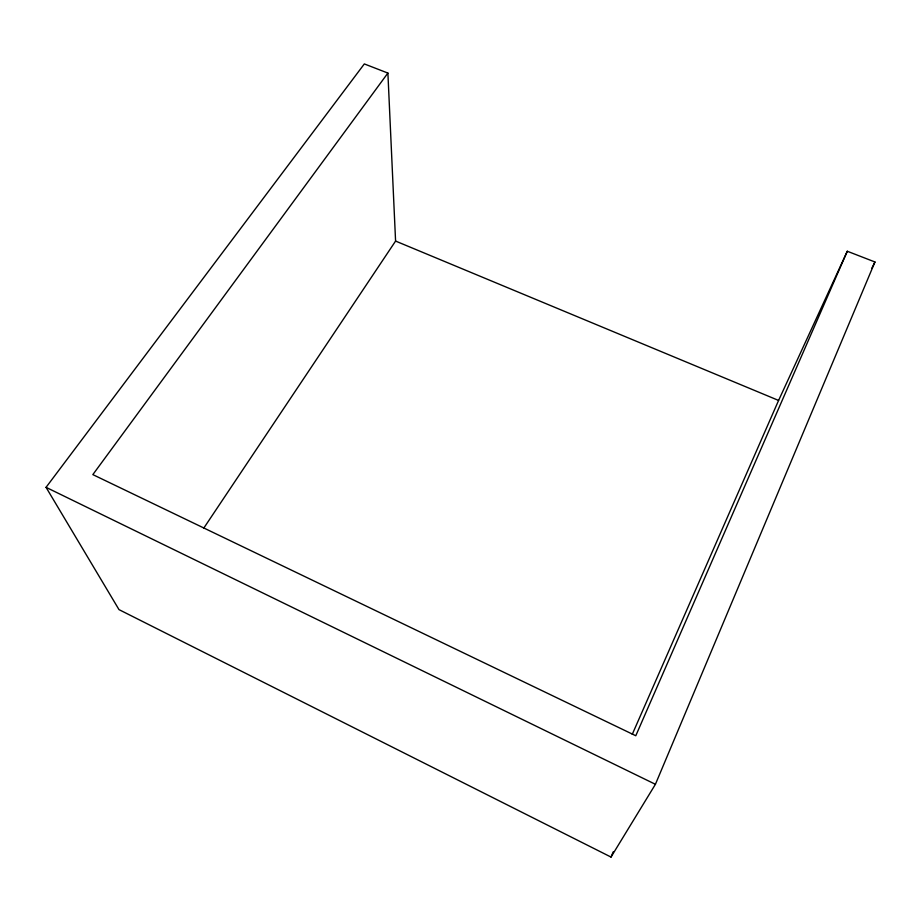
<?xml version="1.0" encoding="UTF-8"?>
<svg xmlns="http://www.w3.org/2000/svg" width="921" height="921" viewBox="0 0 921 921"><rect width="100%" height="100%" fill="white"/><g stroke="black" fill="none" stroke-linecap="round" stroke-linejoin="round"><path stroke-width="1.38" d="M203.829 528.044L395.581 241.072L387.891 73.07L364.325 63.929L46.05 487.336L118.993 609.621L611.014 857.071L655.418 784.301L874.95 261.978L847.297 251.249L778.59 400.439L632.267 734.348M611.014 857.071L613.271 851.775M847.297 251.249L635.789 735.741L92.837 474.614L387.891 73.07M871.75 268.402L874.95 261.978M395.581 241.072L778.59 400.439M46.05 487.336L655.418 784.301"/></g></svg>
